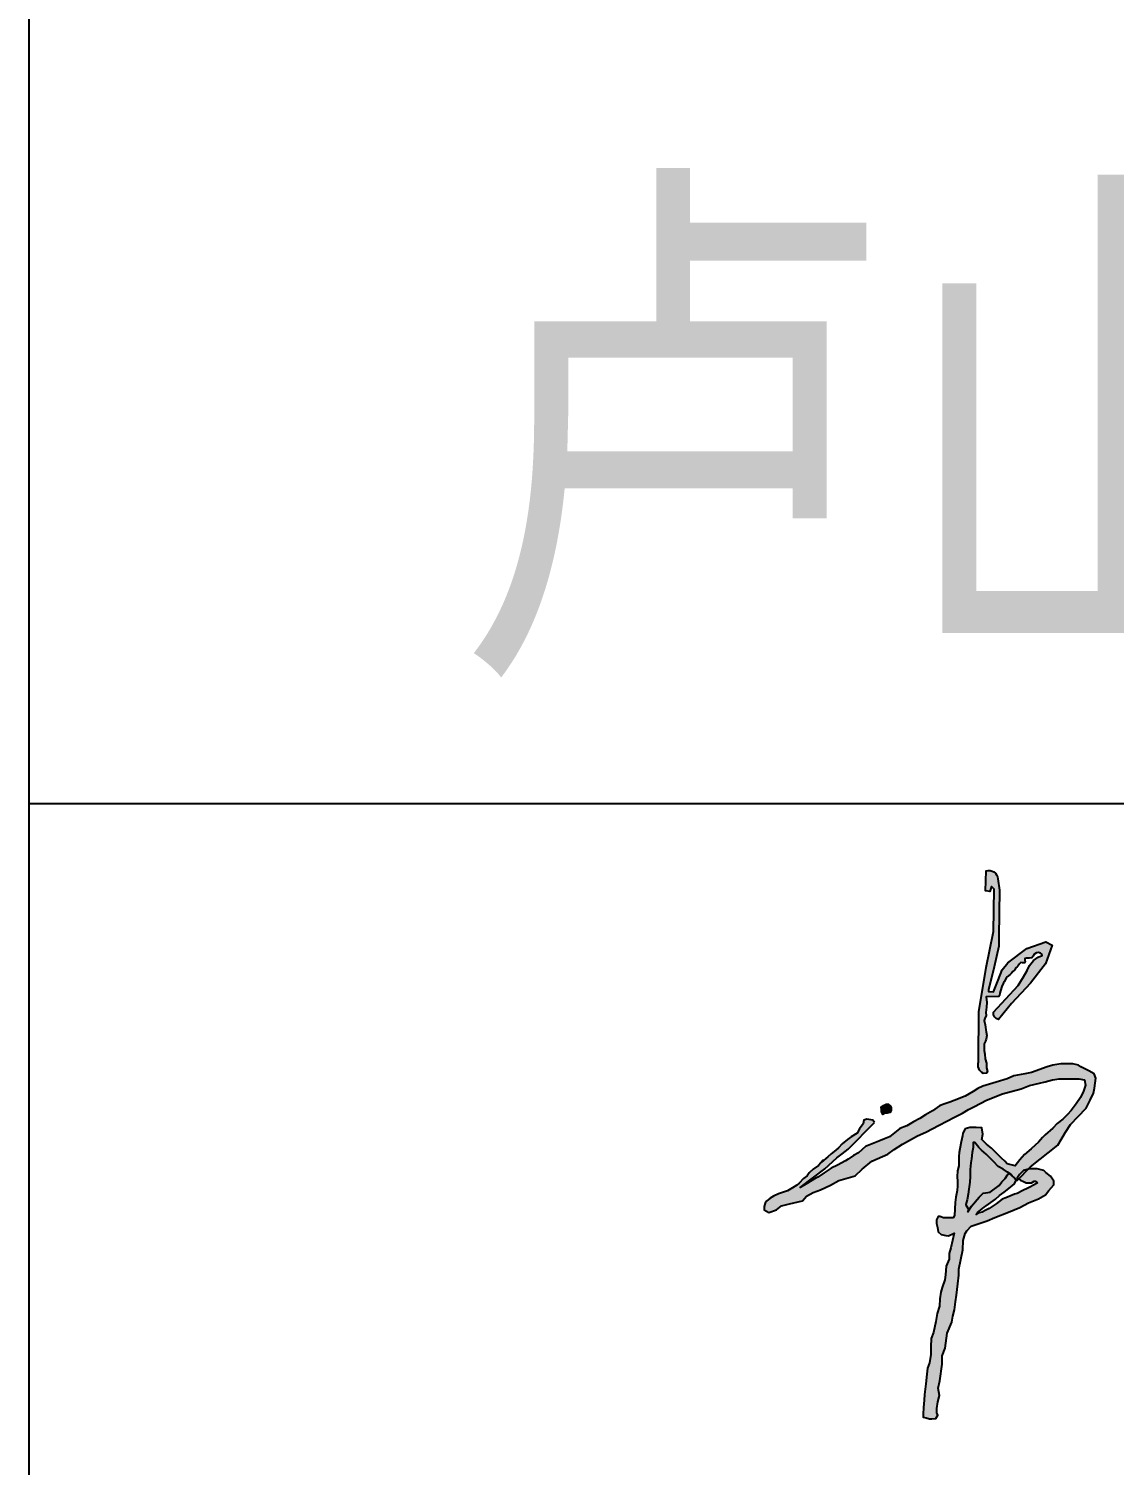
# Model space of a CAD drawing. Extents: x -266287 to 275962, y -324567 to 363765.
# Drawn here: x -160268 to -159798, y 143525 to 144147 of the extents above; entities that cross this region are included whole.
import ezdxf
from ezdxf.enums import TextEntityAlignment as Align

# ---------------------------------------------------------------- set-up
doc = ezdxf.new("R2010")
doc.units = 0
doc.header["$LTSCALE"] = 1000
doc.linetypes.add('LENGSHUI', pattern=[22, 20, -1, 0, -1])
doc.layers.get('0').update_dxf_attribs({"linetype": 'CONTINUOUS'})
doc.layers.add('00签名', color=7, linetype='LENGSHUI')
doc.layers.add('PUB_TITLE', color=4, linetype='CONTINUOUS')
doc.styles.add('-黑体', font='simhei.ttf', dxfattribs={"width": 0.8})

msp = doc.modelspace()

# ---------------------------------------------------------------- hatches: boundary and pattern name
at = {"layer": '00签名', "linetype": 'Continuous'}
h = msp.add_hatch(color=256, dxfattribs=at)
edge = h.paths.add_edge_path()
edge.add_arc((-159852.40726, 143698.25384), 4.20132, 162.83120418, 244.10055383, ccw=False)
edge.add_line((-159856.42137, 143699.49402), (-159856.42137, 143707.97911))
edge.add_line((-159856.42137, 143707.97911), (-159856.29014, 143713.59221))
edge.add_line((-159856.29014, 143713.59221), (-159856.29014, 143721.16383))
edge.add_line((-159856.29014, 143721.16383), (-159853.02518, 143740.35295))
edge.add_line((-159853.02518, 143740.35295), (-159849.95902, 143755.8511))
edge.add_line((-159849.95902, 143755.8511), (-159849.66199, 143774.30556))
edge.add_line((-159849.66199, 143774.30556), (-159850.71574, 143775.35876))
edge.add_line((-159850.71574, 143775.35876), (-159851.50624, 143773.2527))
edge.add_line((-159851.50624, 143773.2527), (-159853.34971, 143773.51583))
edge.add_line((-159853.34971, 143773.51583), (-159853.08647, 143782.20388))
edge.add_arc((-159851.96454, 143778.47317), 3.89575, 4.5342285, 106.73751599, ccw=False)
edge.add_line((-159848.08098, 143778.78115), (-159847.29126, 143773.7793))
edge.add_line((-159847.29126, 143773.7793), (-159847.5545, 143753.77088))
edge.add_line((-159847.5545, 143753.77088), (-159847.5545, 143749.55842))
edge.add_line((-159847.5545, 143749.55842), (-159849.66199, 143740.60758))
edge.add_line((-159849.66199, 143740.60758), (-159852.03272, 143730.6032))
edge.add_line((-159852.03272, 143730.6032), (-159852.08144, 143729.97359))
edge.add_line((-159852.08144, 143729.97359), (-159849.83879, 143729.78423))
edge.add_line((-159849.83879, 143729.78423), (-159847.88217, 143734.81328))
edge.add_line((-159847.88217, 143734.81328), (-159846.18643, 143739.29737))
edge.add_line((-159846.18643, 143739.29737), (-159843.73162, 143742.39611))
edge.add_line((-159843.73162, 143742.39611), (-159835.46274, 143748.59361))
edge.add_line((-159835.46274, 143748.59361), (-159827.32351, 143751.43432))
edge.add_line((-159827.32351, 143751.43432), (-159824.48052, 143750.01397))
edge.add_line((-159824.48052, 143750.01397), (-159827.45238, 143741.87971))
edge.add_line((-159827.45238, 143741.87971), (-159833.91237, 143733.48709))
edge.add_line((-159833.91237, 143733.48709), (-159842.18126, 143724.70725))
edge.add_line((-159842.18126, 143724.70725), (-159847.7368, 143717.86417))
edge.add_arc((-159847.1717, 143720.59239), 2.78614, 172.35772452, 258.29772021, ccw=False)
edge.add_line((-159849.93309, 143720.96291), (-159839.20939, 143732.58347))
edge.add_line((-159839.20939, 143732.58347), (-159836.88424, 143736.3278))
edge.add_line((-159836.88424, 143736.3278), (-159835.33387, 143739.03933))
edge.add_line((-159835.33387, 143739.03933), (-159834.29977, 143741.23412))
edge.add_line((-159834.29977, 143741.23412), (-159832.62053, 143743.30007))
edge.add_line((-159832.62053, 143743.30007), (-159830.55311, 143744.84927))
edge.add_line((-159830.55311, 143744.84927), (-159828.83695, 143745.52172))
edge.add_line((-159828.83695, 143745.52172), (-159829.0499, 143746.09455))
edge.add_line((-159829.0499, 143746.09455), (-159829.49308, 143746.53786))
edge.add_line((-159829.49308, 143746.53786), (-159830.38024, 143746.79113))
edge.add_line((-159830.38024, 143746.79113), (-159831.33105, 143746.66433))
edge.add_line((-159831.33105, 143746.66433), (-159832.47123, 143745.96775))
edge.add_line((-159832.47123, 143745.96775), (-159832.72504, 143745.27117))
edge.add_line((-159832.72504, 143745.27117), (-159833.35839, 143744.44812))
edge.add_line((-159833.35839, 143744.44812), (-159834.3092, 143744.38489))
edge.add_line((-159834.3092, 143744.38489), (-159835.8297, 143744.38489))
edge.add_line((-159835.8297, 143744.38489), (-159836.27289, 143744.19485))
edge.add_line((-159836.27289, 143744.19485), (-159836.27289, 143743.5615))
edge.add_line((-159836.27289, 143743.5615), (-159836.21003, 143742.99172))
edge.add_line((-159836.21003, 143742.99172), (-159836.5267, 143742.42161))
edge.add_line((-159836.5267, 143742.42161), (-159837.35021, 143742.42161))
edge.add_line((-159837.35021, 143742.42161), (-159838.11086, 143742.48518))
edge.add_line((-159838.11086, 143742.48518), (-159838.68134, 143741.97864))
edge.add_line((-159838.68134, 143741.97864), (-159839.37834, 143740.83875))
edge.add_line((-159839.37834, 143740.83875), (-159839.69501, 143740.58548))
edge.add_line((-159839.69501, 143740.58548), (-159840.20185, 143740.14217))
edge.add_line((-159840.20185, 143740.14217), (-159840.8352, 143739.12908))
edge.add_line((-159840.8352, 143739.12908), (-159841.53219, 143738.55897))
edge.add_line((-159841.53219, 143738.55897), (-159842.16633, 143737.86239))
edge.add_line((-159842.16633, 143737.86239), (-159842.67316, 143737.29261))
edge.add_line((-159842.67316, 143737.29261), (-159843.93986, 143736.34276))
edge.add_line((-159843.93986, 143736.34276), (-159844.44748, 143735.70941))
edge.add_line((-159844.44748, 143735.70941), (-159845.27099, 143734.18979))
edge.add_line((-159845.27099, 143734.18979), (-159845.58766, 143733.68324))
edge.add_line((-159845.58766, 143733.68324), (-159846.34831, 143732.10005))
edge.add_line((-159846.34831, 143732.10005), (-159846.91801, 143730.20034))
edge.add_line((-159846.91801, 143730.20034), (-159847.23547, 143729.25049))
edge.add_line((-159847.23547, 143729.25049), (-159847.36198, 143728.23741))
edge.add_line((-159847.36198, 143728.23741), (-159847.615, 143727.7941))
edge.add_line((-159847.615, 143727.7941), (-159853.12812, 143727.66763))
edge.add_line((-159853.12812, 143727.66763), (-159852.8083, 143725.20733))
edge.add_line((-159852.8083, 143725.20733), (-159852.98746, 143723.14479))
edge.add_line((-159852.98746, 143723.14479), (-159853.16741, 143720.81299))
edge.add_line((-159853.16741, 143720.81299), (-159853.07704, 143719.55751))
edge.add_line((-159853.07704, 143719.55751), (-159853.70567, 143718.21229))
edge.add_line((-159853.70567, 143718.21229), (-159853.97441, 143717.31547))
edge.add_line((-159853.97441, 143717.31547), (-159853.52573, 143715.52183))
edge.add_line((-159853.52573, 143715.52183), (-159853.43615, 143714.44586))
edge.add_line((-159853.43615, 143714.44586), (-159853.25699, 143713.36954))
edge.add_line((-159853.25699, 143713.36954), (-159853.07704, 143712.47272))
edge.add_line((-159853.07704, 143712.47272), (-159852.8083, 143710.85858))
edge.add_line((-159852.8083, 143710.85858), (-159853.07704, 143709.3342))
edge.add_line((-159853.07704, 143709.3342), (-159853.34657, 143708.43738))
edge.add_line((-159853.34657, 143708.43738), (-159853.97441, 143707.27131))
edge.add_line((-159853.97441, 143707.27131), (-159853.97441, 143705.74693))
edge.add_line((-159853.97441, 143705.74693), (-159853.97441, 143704.4017))
edge.add_line((-159853.97441, 143704.4017), (-159853.70567, 143702.78756))
edge.add_line((-159853.70567, 143702.78756), (-159853.52573, 143700.81443))
edge.add_line((-159853.52573, 143700.81443), (-159852.98746, 143698.84163))
edge.add_line((-159852.98746, 143698.84163), (-159852.89788, 143696.8685))
edge.add_line((-159852.89788, 143696.8685), (-159852.44919, 143695.25436))
edge.add_line((-159852.44919, 143695.25436), (-159852.98746, 143694.53704))
edge.add_line((-159852.98746, 143694.53704), (-159854.24237, 143694.47449))
for points in [[(-159901.39064, 143673.21297), (-159902.18979, 143674.21212), (-159904.78919, 143674.61157), (-159905.9883, 143674.21212), (-159906.38827, 143672.61362), (-159907.98814, 143670.41611), (-159908.98767, 143668.61772), (-159911.58628, 143667.01956), (-159913.18537, 143665.82085), (-159915.3848, 143664.0228), (-159916.98388, 143662.2244), (-159918.18379, 143661.2256), (-159920.18284, 143659.62744), (-159921.58233, 143658.4284), (-159924.38132, 143656.03099), (-159923.65682, 143656.88463), (-159925.67709, 143654.64123), (-159927.9221, 143653.07061), (-159929.71842, 143651.49998), (-159930.61658, 143650.15374), (-159932.18816, 143649.03187), (-159933.98448, 143647.01284), (-159935.10659, 143646.11534), (-159936.90291, 143644.99347), (-159939.14791, 143643.64722), (-159942.9645, 143642.30097), (-159945.20951, 143641.40347), (-159946.55714, 143640.50598), (-159948.12872, 143639.16007), (-159948.80215, 143638.26257), (-159949.25083, 143636.91633), (-159949.25083, 143635.3457), (-159947.23056, 143634.22383), (-159943.86266, 143635.3457), (-159941.61766, 143637.1407), (-159938.24975, 143638.0382), (-159932.63685, 143639.38444), (-159930.84131, 143641.40347), (-159927.9221, 143642.9741), (-159924.77893, 143644.09597), (-159920.51366, 143646.11534), (-159916.92102, 143648.13437), (-159909.73731, 143650.15374), (-159906.8181, 143653.07061), (-159902.55282, 143656.43588), (-159895.59307, 143659.57713), (-159892.89859, 143661.5965), (-159889.30674, 143663.8399), (-159882.79567, 143667.42989), (-159879.20382, 143669.00051), (-159873.36617, 143672.14141), (-159866.85511, 143675.50703), (-159863.26325, 143677.30169), (-159860.79351, 143678.87231), (-159858.09903, 143680.21855), (-159852.9356, 143682.91105), (-159845.97584, 143685.6032), (-159837.89319, 143687.84695), (-159834.30134, 143689.19319), (-159830.03528, 143690.31506), (-159827.56554, 143690.76381), (-159824.42237, 143691.66131), (-159821.50394, 143692.11006), (-159817.91209, 143692.11006), (-159812.9726, 143692.11006), (-159810.50286, 143691.66131), (-159810.05417, 143689.41757), (-159810.95233, 143686.72507), (-159812.29918, 143684.03292), (-159814.0955, 143681.34043), (-159816.34051, 143678.42356), (-159817.91209, 143676.6289), (-159819.93236, 143674.60953), (-159822.4021, 143672.81454), (-159824.19842, 143670.79517), (-159827.56554, 143667.87864), (-159828.68843, 143666.75677), (-159830.48475, 143664.7374), (-159831.8316, 143663.39115), (-159833.62792, 143661.82087), (-159836.54635, 143659.35275), (-159838.56662, 143657.10901), (-159840.58767, 143654.41685), (-159843.95164, 143655.28375), (-159845.05882, 143656.50082), (-159846.49839, 143657.71788), (-159848.38036, 143659.70937), (-159850.81632, 143662.14349), (-159852.91988, 143663.80318), (-159854.91265, 143665.79468), (-159854.46946, 143668.11797), (-159854.91265, 143670.88424), (-159857.3486, 143670.99472), (-159860.11616, 143670.99472), (-159862.21972, 143670.5521), (-159863.21611, 143668.5606), (-159863.3269, 143667.45403), (-159863.8801, 143664.90942), (-159864.43408, 143661.81135), (-159864.76569, 143660.26249), (-159864.98728, 143658.49231), (-159864.98728, 143656.50082), (-159864.98728, 143654.39849), (-159865.43047, 143652.29617), (-159865.65206, 143649.64074), (-159865.54126, 143647.76007), (-159865.54126, 143645.76858), (-159865.65206, 143643.77674), (-159866.20526, 143640.90033), (-159866.53765, 143638.5767), (-159866.77574, 143632.89288), (-159867.37294, 143631.89952), (-159868.76458, 143631.89952), (-159871.54785, 143631.89952), (-159873.13829, 143632.49547), (-159873.9343, 143632.49547), (-159874.53072, 143631.10469), (-159874.53072, 143629.51503), (-159874.13311, 143627.72683), (-159873.9343, 143625.93864), (-159872.54188, 143624.74639), (-159870.55383, 143624.34898), (-159869.36099, 143624.1501), (-159866.97533, 143625.34234), (-159868.31118, 143619.00071), (-159869.09461, 143616.49383), (-159869.09461, 143613.98662), (-159870.34952, 143611.00924), (-159870.66305, 143607.24858), (-159870.97658, 143605.05481), (-159872.07433, 143601.76433), (-159872.70139, 143599.72728), (-159873.17208, 143596.90696), (-159873.26874, 143593.74294), (-159874.25726, 143590.5813), (-159874.85053, 143587.02429), (-159875.83906, 143582.28149), (-159876.82758, 143579.71274), (-159877.0256, 143576.15573), (-159877.0256, 143572.79623), (-159877.61888, 143569.23921), (-159878.41017, 143566.86798), (-159878.80542, 143564.2989), (-159879.20067, 143560.14899), (-159879.79395, 143555.40653), (-159879.99197, 143553.03496), (-159880.1892, 143549.87332), (-159880.38722, 143546.9092), (-159880.38722, 143545.72341), (-159879.00265, 143545.32838), (-159877.61888, 143544.933), (-159876.63035, 143544.933), (-159874.85053, 143545.13052), (-159874.05924, 143546.51382), (-159874.45528, 143547.50209), (-159874.45528, 143549.47794), (-159874.05924, 143552.24455), (-159873.26874, 143555.01115), (-159873.86201, 143558.17313), (-159873.07072, 143561.33477), (-159872.08219, 143568.64632), (-159872.08219, 143572.20334), (-159870.89565, 143575.56283), (-159869.90712, 143582.08397), (-159867.92928, 143586.82643), (-159867.53403, 143589.39552), (-159866.74274, 143592.16212), (-159866.34748, 143595.52162), (-159865.95223, 143598.48574), (-159865.35896, 143603.42606), (-159864.96371, 143607.18059), (-159864.96371, 143609.74934), (-159863.18389, 143618.04915), (-159862.98587, 143622.19906), (-159862.19536, 143625.16318), (-159861.40407, 143626.34863), (-159859.62425, 143628.32482), (-159857.44918, 143629.11523), (-159852.70379, 143630.69639), (-159849.34217, 143632.07936), (-159843.40945, 143634.45093), (-159838.46603, 143636.42678), (-159834.70917, 143638.40298), (-159830.35902, 143640.18165), (-159827.39266, 143641.95999), (-159826.00888, 143643.73867), (-159823.83381, 143646.30742), (-159823.83381, 143647.88824), (-159825.21759, 143650.06195), (-159827.19464, 143651.64311), (-159828.18395, 143652.43352), (-159830.9523, 143653.22393), (-159832.53409, 143653.22393), (-159834.11589, 143653.22393), (-159836.88424, 143652.43352), (-159838.66405, 143650.65484), (-159839.25733, 143649.86443), (-159839.65258, 143649.27154), (-159838.2688, 143648.28361), (-159836.88424, 143647.69072), (-159835.69769, 143647.09783), (-159833.52262, 143647.09783), (-159832.33608, 143647.88824), (-159831.7428, 143647.88824), (-159831.14953, 143647.4932), (-159830.9523, 143646.90031), (-159832.92935, 143645.91238), (-159833.91787, 143645.31949), (-159835.10442, 143644.7266), (-159837.27949, 143643.73867), (-159839.65258, 143642.55288), (-159840.83912, 143642.15751), (-159842.81618, 143641.3671), (-159844.59599, 143640.57669), (-159846.17779, 143639.9838), (-159848.7489, 143638.00794), (-159850.52872, 143636.82216), (-159851.71448, 143636.03175), (-159853.29706, 143635.24134), (-159854.87886, 143634.45093), (-159856.0654, 143634.05555), (-159857.44918, 143633.46266), (-159856.83234, 143634.32514), (-159855.39434, 143635.35182), (-159853.95634, 143636.5835), (-159853.1344, 143637.19917), (-159849.09543, 143640.04567), (-159847.34391, 143641.62071), (-159845.2427, 143643.02067), (-159843.31672, 143644.59571), (-159840.86427, 143646.69565), (-159840.16413, 143648.27069), (-159842.26534, 143650.72079), (-159843.84163, 143651.77093), (-159845.76839, 143652.99581), (-159847.8696, 143654.22104), (-159849.79557, 143656.1459), (-159851.37187, 143657.72094), (-159853.1234, 143659.47106), (-159855.04938, 143661.22118), (-159856.27521, 143662.44606), (-159858.02674, 143664.54634), (-159858.72688, 143664.54634), (-159858.72688, 143662.44606), (-159859.07734, 143660.17104), (-159859.42702, 143657.5462), (-159859.77748, 143655.79608), (-159859.95271, 143652.82107), (-159859.95271, 143649.84573), (-159860.12795, 143647.39563), (-159860.65285, 143644.42063), (-159860.82809, 143642.14561), (-159861.35378, 143639.69551), (-159861.70424, 143638.29555), (-159861.87869, 143637.59557), (-159861.00332, 143636.19561), (-159860.82809, 143635.32055), (-159861.00332, 143634.62057), (-159859.42702, 143637.07033), (-159856.09998, 143640.92073), (-159854.34924, 143642.67051), (-159851.37187, 143643.02067), (-159847.51914, 143645.99567), (-159846.2933, 143647.57071), (-159844.89224, 143648.97067), (-159843.84163, 143650.54571), (-159843.31672, 143651.24603), (-159839.63843, 143648.09595), (-159833.85972, 143654.04596), (-159821.98799, 143663.36973), (-159820.25139, 143666.59155), (-159818.76389, 143669.0702), (-159816.53145, 143672.29202), (-159813.30735, 143675.762), (-159809.83494, 143679.47982), (-159808.09913, 143682.9498), (-159806.61084, 143685.92378), (-159806.115, 143688.15461), (-159805.61917, 143692.36775), (-159806.36331, 143694.35074), (-159808.59496, 143695.5899), (-159812.06737, 143697.32473), (-159813.05904, 143698.06856), (-159815.53978, 143698.56422), (-159820.74801, 143698.56422), (-159824.21964, 143698.06856), (-159826.70038, 143697.32473), (-159833.39611, 143694.84641), (-159836.37269, 143694.35074), (-159841.08429, 143693.35942), (-159844.06087, 143692.11992), (-159848.77326, 143690.63293), (-159854.47732, 143688.89811), (-159856.70897, 143687.90678), (-159858.69309, 143686.66728), (-159862.1655, 143684.68463), (-159866.87789, 143682.70197), (-159868.86202, 143681.95814), (-159871.34197, 143681.21464), (-159873.3261, 143680.47115), (-159876.30189, 143678.24066), (-159879.27847, 143676.5055), (-159881.75843, 143675.01851), (-159884.48669, 143673.53152), (-159887.46249, 143671.79635), (-159890.43906, 143670.55719), (-159894.90314, 143667.08721), (-159897.13479, 143666.09588), (-159899.61553, 143665.10456), (-159905.31959, 143662.87407), (-159908.29539, 143660.14758), (-159910.52782, 143658.90842), (-159912.75947, 143657.42109), (-159914.00023, 143656.6776), (-159917.47186, 143654.69494), (-159920.20013, 143653.45578), (-159923.17592, 143651.47279), (-159925.90419, 143649.49013), (-159927.88831, 143648.49881), (-159931.11241, 143646.51581), (-159933.59237, 143645.02882), (-159922.92839, 143653.20795), (-159917.72017, 143657.91709), (-159915.48774, 143659.65192), (-159912.75947, 143661.63457)], [(-159898.40227, 143677.8803), (-159898.40227, 143678.90154), (-159898.48085, 143679.92279), (-159897.53712, 143680.62957), (-159896.35843, 143681.17962), (-159895.49406, 143681.17962), (-159894.47174, 143680.23691), (-159894.15743, 143679.52979), (-159894.15743, 143678.58708), (-159894.6289, 143677.56618), (-159895.88695, 143677.25171), (-159896.75133, 143677.25171), (-159897.85222, 143676.70199)]]:
    msp.add_hatch(color=256, dxfattribs=at).paths.add_polyline_path(points)

# ---------------------------------------------------------------- linework, layer by layer
msp.add_lwpolyline([(-159854.24237, 143694.47449, -0.370255271), (-159856.42137, 143699.49402), (-159856.42137, 143707.97911), (-159856.29014, 143713.59221), (-159856.29014, 143721.16383), (-159853.02518, 143740.35295), (-159849.95902, 143755.8511), (-159849.66199, 143774.30556), (-159850.71574, 143775.35876), (-159851.50624, 143773.2527), (-159853.34971, 143773.51583), (-159853.08647, 143782.20388, -0.478064802), (-159848.08098, 143778.78115), (-159847.29126, 143773.7793), (-159847.5545, 143753.77088), (-159847.5545, 143749.55842), (-159849.66199, 143740.60758), (-159852.03272, 143730.6032), (-159852.08144, 143729.97359), (-159849.83879, 143729.78423), (-159847.88217, 143734.81328), (-159846.18643, 143739.29737), (-159843.73162, 143742.39611), (-159835.46274, 143748.59361), (-159827.32351, 143751.43432), (-159824.48052, 143750.01397), (-159827.45238, 143741.87971), (-159833.91237, 143733.48709), (-159842.18126, 143724.70725), (-159847.7368, 143717.86417, -0.393608063), (-159849.93309, 143720.96291), (-159839.20939, 143732.58347), (-159836.88424, 143736.3278), (-159835.33387, 143739.03933), (-159834.29977, 143741.23412), (-159832.62053, 143743.30007), (-159830.55311, 143744.84927), (-159828.83695, 143745.52172), (-159829.0499, 143746.09455), (-159829.49308, 143746.53786), (-159830.38024, 143746.79113), (-159831.33105, 143746.66433), (-159832.47123, 143745.96775), (-159832.72504, 143745.27117), (-159833.35839, 143744.44812), (-159834.3092, 143744.38489), (-159835.8297, 143744.38489), (-159836.27289, 143744.19485), (-159836.27289, 143743.5615), (-159836.21003, 143742.99172), (-159836.5267, 143742.42161), (-159837.35021, 143742.42161), (-159838.11086, 143742.48518), (-159838.68134, 143741.97864), (-159839.37834, 143740.83875), (-159839.69501, 143740.58548), (-159840.20185, 143740.14217), (-159840.8352, 143739.12908), (-159841.53219, 143738.55897), (-159842.16633, 143737.86239), (-159842.67316, 143737.29261), (-159843.93986, 143736.34276), (-159844.44748, 143735.70941), (-159845.27099, 143734.18979), (-159845.58766, 143733.68324), (-159846.34831, 143732.10005), (-159846.91801, 143730.20034), (-159847.23547, 143729.25049), (-159847.36198, 143728.23741), (-159847.615, 143727.7941), (-159853.12812, 143727.66763), (-159852.8083, 143725.20733), (-159852.98746, 143723.14479), (-159853.16741, 143720.81299), (-159853.07704, 143719.55751), (-159853.70567, 143718.21229), (-159853.97441, 143717.31547), (-159853.52573, 143715.52183), (-159853.43615, 143714.44586), (-159853.25699, 143713.36954), (-159853.07704, 143712.47272), (-159852.8083, 143710.85858), (-159853.07704, 143709.3342), (-159853.34657, 143708.43738), (-159853.97441, 143707.27131), (-159853.97441, 143705.74693), (-159853.97441, 143704.4017), (-159853.70567, 143702.78756), (-159853.52573, 143700.81443), (-159852.98746, 143698.84163), (-159852.89788, 143696.8685), (-159852.44919, 143695.25436), (-159852.98746, 143694.53704)], format="xyb", close=True, dxfattribs=at)
for points in [[(-159901.39064, 143673.21297), (-159902.18979, 143674.21212), (-159904.78919, 143674.61157), (-159905.9883, 143674.21212), (-159906.38827, 143672.61362), (-159907.98814, 143670.41611), (-159908.98767, 143668.61772), (-159911.58628, 143667.01956), (-159913.18537, 143665.82085), (-159915.3848, 143664.0228), (-159916.98388, 143662.2244), (-159918.18379, 143661.2256), (-159920.18284, 143659.62744), (-159921.58233, 143658.4284), (-159924.38132, 143656.03099), (-159923.65682, 143656.88463), (-159925.67709, 143654.64123), (-159927.9221, 143653.07061), (-159929.71842, 143651.49998), (-159930.61658, 143650.15374), (-159932.18816, 143649.03187), (-159933.98448, 143647.01284), (-159935.10659, 143646.11534), (-159936.90291, 143644.99347), (-159939.14791, 143643.64722), (-159942.9645, 143642.30097), (-159945.20951, 143641.40347), (-159946.55714, 143640.50598), (-159948.12872, 143639.16007), (-159948.80215, 143638.26257), (-159949.25083, 143636.91633), (-159949.25083, 143635.3457), (-159947.23056, 143634.22383), (-159943.86266, 143635.3457), (-159941.61766, 143637.1407), (-159938.24975, 143638.0382), (-159932.63685, 143639.38444), (-159930.84131, 143641.40347), (-159927.9221, 143642.9741), (-159924.77893, 143644.09597), (-159920.51366, 143646.11534), (-159916.92102, 143648.13437), (-159909.73731, 143650.15374), (-159906.8181, 143653.07061), (-159902.55282, 143656.43588), (-159895.59307, 143659.57713), (-159892.89859, 143661.5965), (-159889.30674, 143663.8399), (-159882.79567, 143667.42989), (-159879.20382, 143669.00051), (-159873.36617, 143672.14141), (-159866.85511, 143675.50703), (-159863.26325, 143677.30169), (-159860.79351, 143678.87231), (-159858.09903, 143680.21855), (-159852.9356, 143682.91105), (-159845.97584, 143685.6032), (-159837.89319, 143687.84695), (-159834.30134, 143689.19319), (-159830.03528, 143690.31506), (-159827.56554, 143690.76381), (-159824.42237, 143691.66131), (-159821.50394, 143692.11006), (-159817.91209, 143692.11006), (-159812.9726, 143692.11006), (-159810.50286, 143691.66131), (-159810.05417, 143689.41757), (-159810.95233, 143686.72507), (-159812.29918, 143684.03292), (-159814.0955, 143681.34043), (-159816.34051, 143678.42356), (-159817.91209, 143676.6289), (-159819.93236, 143674.60953), (-159822.4021, 143672.81454), (-159824.19842, 143670.79517), (-159827.56554, 143667.87864), (-159828.68843, 143666.75677), (-159830.48475, 143664.7374), (-159831.8316, 143663.39115), (-159833.62792, 143661.82087), (-159836.54635, 143659.35275), (-159838.56662, 143657.10901), (-159840.58767, 143654.41685), (-159843.95164, 143655.28375), (-159845.05882, 143656.50082), (-159846.49839, 143657.71788), (-159848.38036, 143659.70937), (-159850.81632, 143662.14349), (-159852.91988, 143663.80318), (-159854.91265, 143665.79468), (-159854.46946, 143668.11797), (-159854.91265, 143670.88424), (-159857.3486, 143670.99472), (-159860.11616, 143670.99472), (-159862.21972, 143670.5521), (-159863.21611, 143668.5606), (-159863.3269, 143667.45403), (-159863.8801, 143664.90942), (-159864.43408, 143661.81135), (-159864.76569, 143660.26249), (-159864.98728, 143658.49231), (-159864.98728, 143656.50082), (-159864.98728, 143654.39849), (-159865.43047, 143652.29617), (-159865.65206, 143649.64074), (-159865.54126, 143647.76007), (-159865.54126, 143645.76858), (-159865.65206, 143643.77674), (-159866.20526, 143640.90033), (-159866.53765, 143638.5767), (-159866.77574, 143632.89288), (-159867.37294, 143631.89952), (-159868.76458, 143631.89952), (-159871.54785, 143631.89952), (-159873.13829, 143632.49547), (-159873.9343, 143632.49547), (-159874.53072, 143631.10469), (-159874.53072, 143629.51503), (-159874.13311, 143627.72683), (-159873.9343, 143625.93864), (-159872.54188, 143624.74639), (-159870.55383, 143624.34898), (-159869.36099, 143624.1501), (-159866.97533, 143625.34234), (-159868.31118, 143619.00071), (-159869.09461, 143616.49383), (-159869.09461, 143613.98662), (-159870.34952, 143611.00924), (-159870.66305, 143607.24858), (-159870.97658, 143605.05481), (-159872.07433, 143601.76433), (-159872.70139, 143599.72728), (-159873.17208, 143596.90696), (-159873.26874, 143593.74294), (-159874.25726, 143590.5813), (-159874.85053, 143587.02429), (-159875.83906, 143582.28149), (-159876.82758, 143579.71274), (-159877.0256, 143576.15573), (-159877.0256, 143572.79623), (-159877.61888, 143569.23921), (-159878.41017, 143566.86798), (-159878.80542, 143564.2989), (-159879.20067, 143560.14899), (-159879.79395, 143555.40653), (-159879.99197, 143553.03496), (-159880.1892, 143549.87332), (-159880.38722, 143546.9092), (-159880.38722, 143545.72341), (-159879.00265, 143545.32838), (-159877.61888, 143544.933), (-159876.63035, 143544.933), (-159874.85053, 143545.13052), (-159874.05924, 143546.51382), (-159874.45528, 143547.50209), (-159874.45528, 143549.47794), (-159874.05924, 143552.24455), (-159873.26874, 143555.01115), (-159873.86201, 143558.17313), (-159873.07072, 143561.33477), (-159872.08219, 143568.64632), (-159872.08219, 143572.20334), (-159870.89565, 143575.56283), (-159869.90712, 143582.08397), (-159867.92928, 143586.82643), (-159867.53403, 143589.39552), (-159866.74274, 143592.16212), (-159866.34748, 143595.52162), (-159865.95223, 143598.48574), (-159865.35896, 143603.42606), (-159864.96371, 143607.18059), (-159864.96371, 143609.74934), (-159863.18389, 143618.04915), (-159862.98587, 143622.19906), (-159862.19536, 143625.16318), (-159861.40407, 143626.34863), (-159859.62425, 143628.32482), (-159857.44918, 143629.11523), (-159852.70379, 143630.69639), (-159849.34217, 143632.07936), (-159843.40945, 143634.45093), (-159838.46603, 143636.42678), (-159834.70917, 143638.40298), (-159830.35902, 143640.18165), (-159827.39266, 143641.95999), (-159826.00888, 143643.73867), (-159823.83381, 143646.30742), (-159823.83381, 143647.88824), (-159825.21759, 143650.06195), (-159827.19464, 143651.64311), (-159828.18395, 143652.43352), (-159830.9523, 143653.22393), (-159832.53409, 143653.22393), (-159834.11589, 143653.22393), (-159836.88424, 143652.43352), (-159838.66405, 143650.65484), (-159839.25733, 143649.86443), (-159839.65258, 143649.27154), (-159838.2688, 143648.28361), (-159836.88424, 143647.69072), (-159835.69769, 143647.09783), (-159833.52262, 143647.09783), (-159832.33608, 143647.88824), (-159831.7428, 143647.88824), (-159831.14953, 143647.4932), (-159830.9523, 143646.90031), (-159832.92935, 143645.91238), (-159833.91787, 143645.31949), (-159835.10442, 143644.7266), (-159837.27949, 143643.73867), (-159839.65258, 143642.55288), (-159840.83912, 143642.15751), (-159842.81618, 143641.3671), (-159844.59599, 143640.57669), (-159846.17779, 143639.9838), (-159848.7489, 143638.00794), (-159850.52872, 143636.82216), (-159851.71448, 143636.03175), (-159853.29706, 143635.24134), (-159854.87886, 143634.45093), (-159856.0654, 143634.05555), (-159857.44918, 143633.46266), (-159856.83234, 143634.32514), (-159855.39434, 143635.35182), (-159853.95634, 143636.5835), (-159853.1344, 143637.19917), (-159849.09543, 143640.04567), (-159847.34391, 143641.62071), (-159845.2427, 143643.02067), (-159843.31672, 143644.59571), (-159840.86427, 143646.69565), (-159840.16413, 143648.27069), (-159842.26534, 143650.72079), (-159843.84163, 143651.77093), (-159845.76839, 143652.99581), (-159847.8696, 143654.22104), (-159849.79557, 143656.1459), (-159851.37187, 143657.72094), (-159853.1234, 143659.47106), (-159855.04938, 143661.22118), (-159856.27521, 143662.44606), (-159858.02674, 143664.54634), (-159858.72688, 143664.54634), (-159858.72688, 143662.44606), (-159859.07734, 143660.17104), (-159859.42702, 143657.5462), (-159859.77748, 143655.79608), (-159859.95271, 143652.82107), (-159859.95271, 143649.84573), (-159860.12795, 143647.39563), (-159860.65285, 143644.42063), (-159860.82809, 143642.14561), (-159861.35378, 143639.69551), (-159861.70424, 143638.29555), (-159861.87869, 143637.59557), (-159861.00332, 143636.19561), (-159860.82809, 143635.32055), (-159861.00332, 143634.62057), (-159859.42702, 143637.07033), (-159856.09998, 143640.92073), (-159854.34924, 143642.67051), (-159851.37187, 143643.02067), (-159847.51914, 143645.99567), (-159846.2933, 143647.57071), (-159844.89224, 143648.97067), (-159843.84163, 143650.54571), (-159843.31672, 143651.24603), (-159839.63843, 143648.09595), (-159833.85972, 143654.04596), (-159821.98799, 143663.36973), (-159820.25139, 143666.59155), (-159818.76389, 143669.0702), (-159816.53145, 143672.29202), (-159813.30735, 143675.762), (-159809.83494, 143679.47982), (-159808.09913, 143682.9498), (-159806.61084, 143685.92378), (-159806.115, 143688.15461), (-159805.61917, 143692.36775), (-159806.36331, 143694.35074), (-159808.59496, 143695.5899), (-159812.06737, 143697.32473), (-159813.05904, 143698.06856), (-159815.53978, 143698.56422), (-159820.74801, 143698.56422), (-159824.21964, 143698.06856), (-159826.70038, 143697.32473), (-159833.39611, 143694.84641), (-159836.37269, 143694.35074), (-159841.08429, 143693.35942), (-159844.06087, 143692.11992), (-159848.77326, 143690.63293), (-159854.47732, 143688.89811), (-159856.70897, 143687.90678), (-159858.69309, 143686.66728), (-159862.1655, 143684.68463), (-159866.87789, 143682.70197), (-159868.86202, 143681.95814), (-159871.34197, 143681.21464), (-159873.3261, 143680.47115), (-159876.30189, 143678.24066), (-159879.27847, 143676.5055), (-159881.75843, 143675.01851), (-159884.48669, 143673.53152), (-159887.46249, 143671.79635), (-159890.43906, 143670.55719), (-159894.90314, 143667.08721), (-159897.13479, 143666.09588), (-159899.61553, 143665.10456), (-159905.31959, 143662.87407), (-159908.29539, 143660.14758), (-159910.52782, 143658.90842), (-159912.75947, 143657.42109), (-159914.00023, 143656.6776), (-159917.47186, 143654.69494), (-159920.20013, 143653.45578), (-159923.17592, 143651.47279), (-159925.90419, 143649.49013), (-159927.88831, 143648.49881), (-159931.11241, 143646.51581), (-159933.59237, 143645.02882), (-159922.92839, 143653.20795), (-159917.72017, 143657.91709), (-159915.48774, 143659.65192), (-159912.75947, 143661.63457)], [(-159898.40227, 143677.8803), (-159898.40227, 143678.90154), (-159898.48085, 143679.92279), (-159897.53712, 143680.62957), (-159896.35843, 143681.17962), (-159895.49406, 143681.17962), (-159894.47174, 143680.23691), (-159894.15743, 143679.52979), (-159894.15743, 143678.58708), (-159894.6289, 143677.56618), (-159895.88695, 143677.25171), (-159896.75133, 143677.25171), (-159897.85222, 143676.70199)]]:
    msp.add_lwpolyline(points, close=True, dxfattribs=at)
at = {"layer": 'PUB_TITLE'}
for p, q in [((-160267.56832, 147401.40736), (-160267.56832, 141009.34124)), ((-160267.56832, 143811.31311), (-159215.20461, 143811.31311))]:
    msp.add_line(p, q, dxfattribs=at)

# ---------------------------------------------------------------- texts
at = {"style": '-黑体', "width": 0.8}
msp.add_text('卢山东', height=175, dxfattribs=at).set_placement((-160083.68368, 143973.19085, 0.07159), align=Align.MIDDLE_LEFT)

doc.saveas('drawing.dxf')
